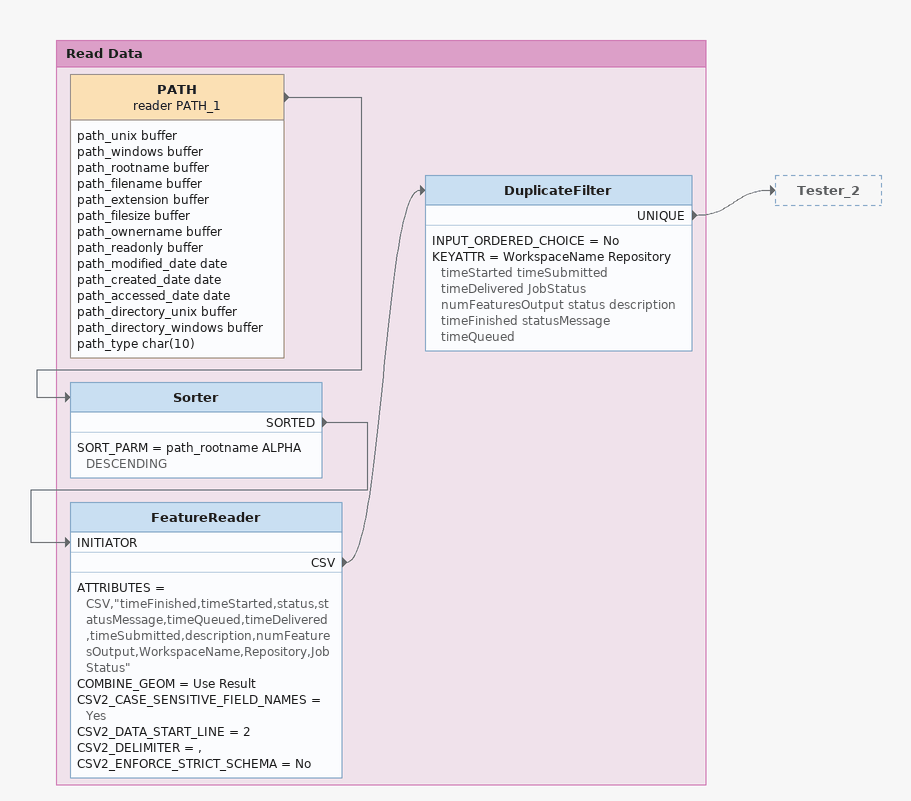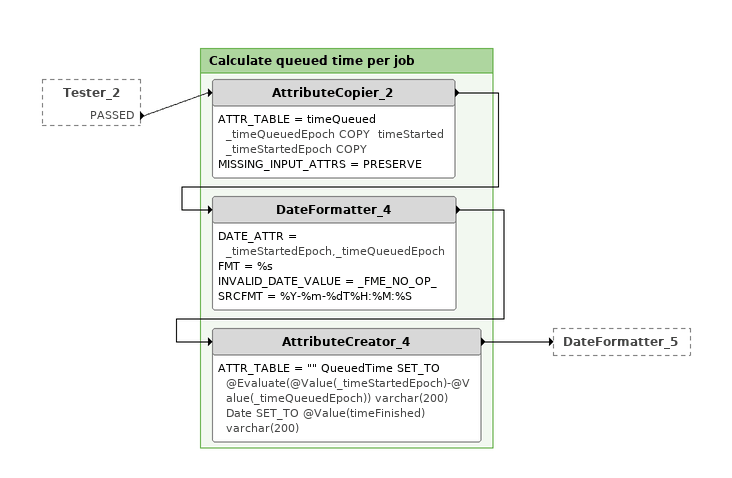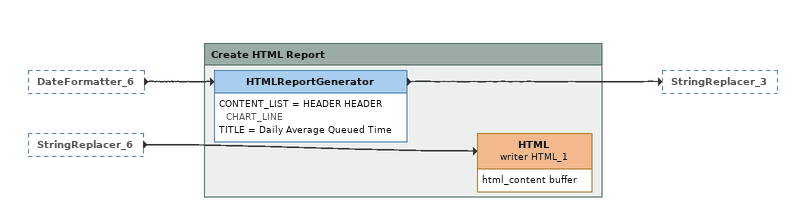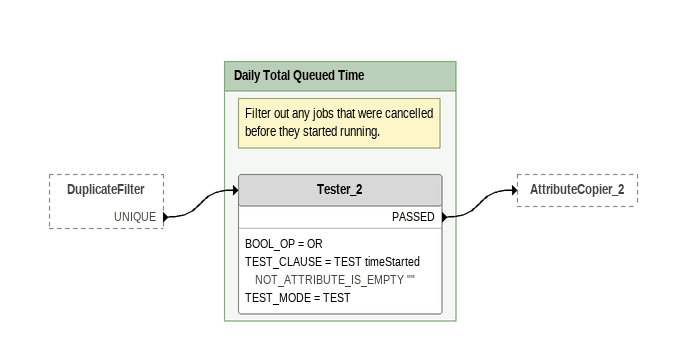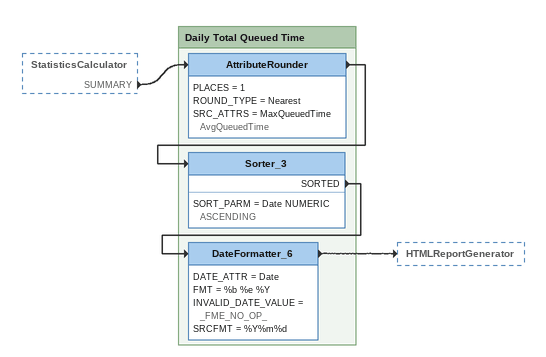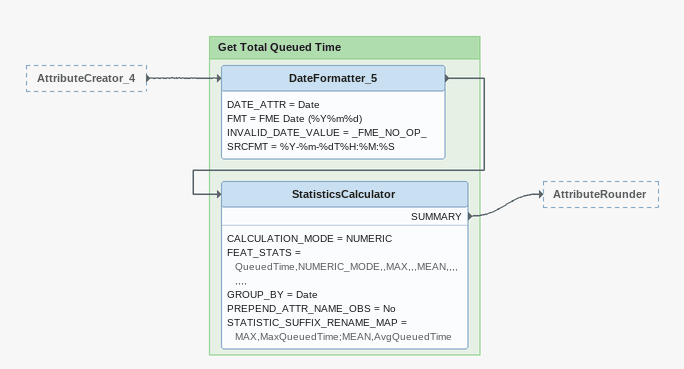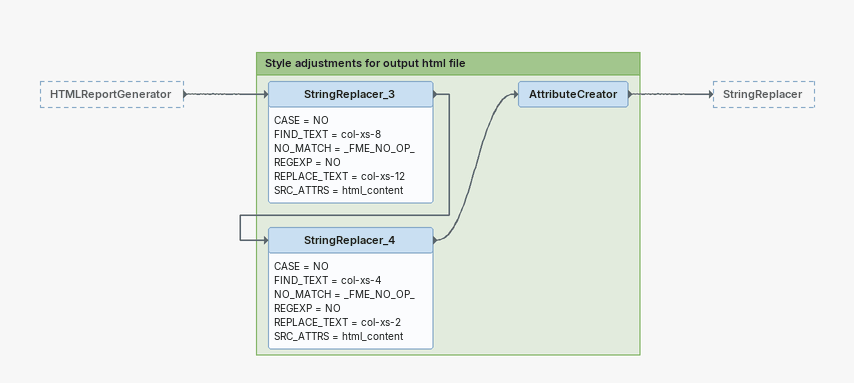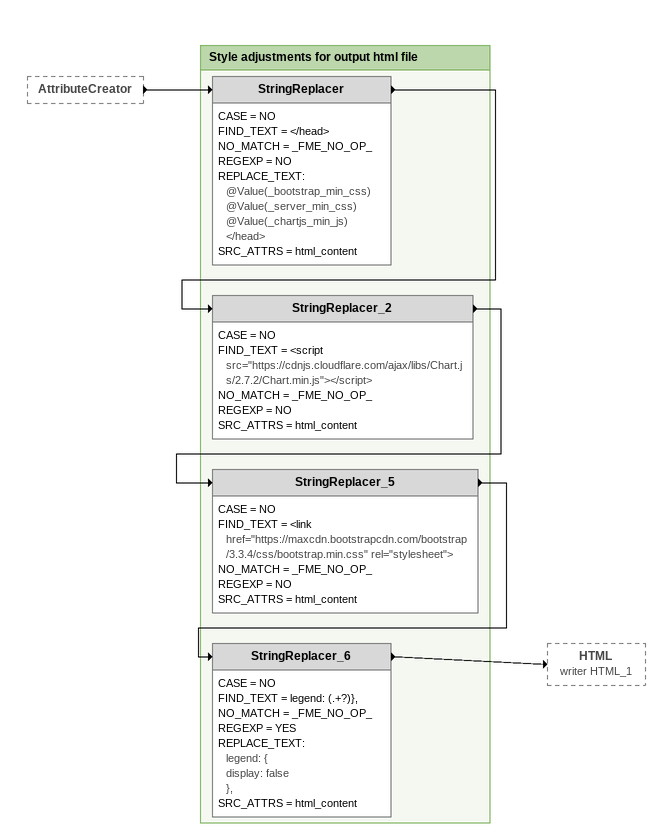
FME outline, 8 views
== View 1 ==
Bookmark: Read Data
PATH (reader PATH_1)
    attributes: path_unix buffer, path_windows buffer, path_rootname buffer, path_filename buffer, path_extension buffer, path_filesize buffer, path_ownername buffer, path_readonly buffer, path_modified_date date, path_created_date date, path_accessed_date date, path_directory_unix buffer, path_directory_windows buffer, path_type char(10)
    -> Sorter
Sorter
    SORT_PARM = path_rootname ALPHA DESCENDING
    SORTED -> FeatureReader [INITIATOR]
FeatureReader
    ATTRIBUTES = CSV,"timeFinished,timeStarted,status,statusMessage,timeQueued,timeDelivered,timeSubmitted,description,numFeaturesOutput,WorkspaceName,Repository,JobStatus"
    COMBINE_GEOM = Use Result
    CSV2_CASE_SENSITIVE_FIELD_NAMES = Yes
    CSV2_DATA_START_LINE = 2
    CSV2_DELIMITER = ,
    CSV2_ENFORCE_STRICT_SCHEMA = No
    CSV -> DuplicateFilter
DuplicateFilter
    INPUT_ORDERED_CHOICE = No
    KEYATTR = WorkspaceName Repository timeStarted timeSubmitted timeDelivered JobStatus numFeaturesOutput status description timeFinished statusMessage timeQueued
    UNIQUE -> Tester_2

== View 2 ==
Tester_2 [outside]
    PASSED -> AttributeCopier_2

Bookmark: Calculate queued time per job
AttributeCopier_2
    ATTR_TABLE = timeQueued _timeQueuedEpoch COPY  timeStarted _timeStartedEpoch COPY
    MISSING_INPUT_ATTRS = PRESERVE
    -> DateFormatter_4
DateFormatter_4
    DATE_ATTR = _timeStartedEpoch,_timeQueuedEpoch
    FMT = %s
    INVALID_DATE_VALUE = _FME_NO_OP_
    SRCFMT = %Y-%m-%dT%H:%M:%S
    -> AttributeCreator_4
AttributeCreator_4
    ATTR_TABLE = "" QueuedTime SET_TO @Evaluate(@Value(_timeStartedEpoch)-@Value(_timeQueuedEpoch)) varchar(200)  Date SET_TO @Value(timeFinished) varchar(200)
    -> DateFormatter_5

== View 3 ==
DateFormatter_6 [outside]
    -> HTMLReportGenerator
StringReplacer_6 [outside]
    -> HTML (writer HTML_1)

Bookmark: Create HTML Report
HTMLReportGenerator
    CONTENT_LIST = HEADER HEADER CHART_LINE
    TITLE = Daily Average Queued Time
    -> StringReplacer_3
HTML (writer HTML_1)
    attributes: html_content buffer

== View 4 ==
DuplicateFilter [outside]
    UNIQUE -> Tester_2

Bookmark: Daily Total Queued Time
Note: Filter out any jobs that were cancelled / before they started running.
Tester_2
    BOOL_OP = OR
    TEST_CLAUSE = TEST timeStarted NOT_ATTRIBUTE_IS_EMPTY ""
    TEST_MODE = TEST
    PASSED -> AttributeCopier_2

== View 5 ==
StatisticsCalculator [outside]
    SUMMARY -> AttributeRounder

Bookmark: Daily Total Queued Time
AttributeRounder
    PLACES = 1
    ROUND_TYPE = Nearest
    SRC_ATTRS = MaxQueuedTime AvgQueuedTime
    -> Sorter_3
Sorter_3
    SORT_PARM = Date NUMERIC ASCENDING
    SORTED -> DateFormatter_6
DateFormatter_6
    DATE_ATTR = Date
    FMT = %b %e %Y
    INVALID_DATE_VALUE = _FME_NO_OP_
    SRCFMT = %Y%m%d
    -> HTMLReportGenerator

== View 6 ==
AttributeCreator_4 [outside]
    -> DateFormatter_5

Bookmark: Get Total Queued Time
DateFormatter_5
    DATE_ATTR = Date
    FMT = FME Date (%Y%m%d)
    INVALID_DATE_VALUE = _FME_NO_OP_
    SRCFMT = %Y-%m-%dT%H:%M:%S
    -> StatisticsCalculator
StatisticsCalculator
    CALCULATION_MODE = NUMERIC
    FEAT_STATS = QueuedTime,NUMERIC_MODE,,MAX,,,MEAN,,,,,,,,
    GROUP_BY = Date
    PREPEND_ATTR_NAME_OBS = No
    STATISTIC_SUFFIX_RENAME_MAP = MAX,MaxQueuedTime;MEAN,AvgQueuedTime
    SUMMARY -> AttributeRounder

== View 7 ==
HTMLReportGenerator [outside]
    -> StringReplacer_3

Bookmark: Style adjustments for output html file
StringReplacer_3
    CASE = NO
    FIND_TEXT = col-xs-8
    NO_MATCH = _FME_NO_OP_
    REGEXP = NO
    REPLACE_TEXT = col-xs-12
    SRC_ATTRS = html_content
    -> StringReplacer_4
StringReplacer_4
    CASE = NO
    FIND_TEXT = col-xs-4
    NO_MATCH = _FME_NO_OP_
    REGEXP = NO
    REPLACE_TEXT = col-xs-2
    SRC_ATTRS = html_content
    -> AttributeCreator
AttributeCreator
    -> StringReplacer

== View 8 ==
AttributeCreator [outside]
    -> StringReplacer

Bookmark: Style adjustments for output html file
StringReplacer
    CASE = NO
    FIND_TEXT = </head>
    NO_MATCH = _FME_NO_OP_
    REGEXP = NO
    REPLACE_TEXT:
      @Value(_bootstrap_min_css)
      @Value(_server_min_css)
      @Value(_chartjs_min_js)
      </head>
    SRC_ATTRS = html_content
    -> StringReplacer_2
StringReplacer_2
    CASE = NO
    FIND_TEXT = <script src="https://cdnjs.cloudflare.com/ajax/libs/Chart.js/2.7.2/Chart.min.js"></script>
    NO_MATCH = _FME_NO_OP_
    REGEXP = NO
    SRC_ATTRS = html_content
    -> StringReplacer_5
StringReplacer_5
    CASE = NO
    FIND_TEXT = <link href="https://maxcdn.bootstrapcdn.com/bootstrap/3.3.4/css/bootstrap.min.css" rel="stylesheet">
    NO_MATCH = _FME_NO_OP_
    REGEXP = NO
    SRC_ATTRS = html_content
    -> StringReplacer_6
StringReplacer_6
    CASE = NO
    FIND_TEXT = legend: (.+?)},
    NO_MATCH = _FME_NO_OP_
    REGEXP = YES
    REPLACE_TEXT:
      legend: {
      display: false
      },
    SRC_ATTRS = html_content
    -> HTML (writer HTML_1)
